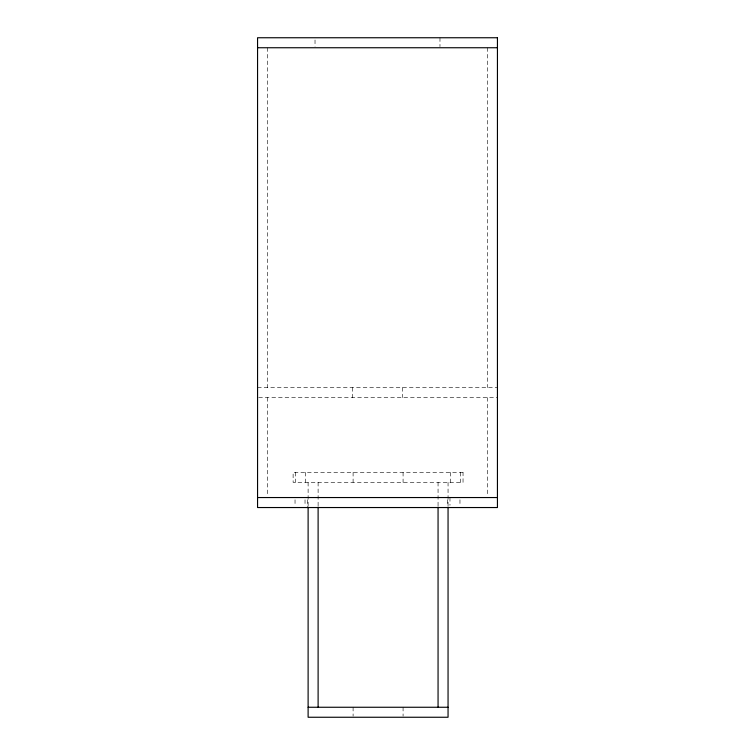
<?xml version="1.0" encoding="UTF-8"?>
<svg xmlns="http://www.w3.org/2000/svg" width="755" height="755" viewBox="0 0 755 755"><rect width="100%" height="100%" fill="white"/><g stroke="black" fill="none" stroke-linecap="round" stroke-linejoin="round"><path stroke-width="0.57" stroke-dasharray="3.77 2.83" d="M257.559 387.589L497.441 387.589M258.663 397.583L497.441 397.583M487.447 47.744L487.447 387.589M487.447 397.583L487.447 496.365M460.55 472.366L460.55 482.36M459.965 499.763L459.965 505.312M450.556 472.366L450.556 482.36M449.971 497.545L449.971 505.312M448.055 482.36L448.055 505.907M447.47 499.763L447.47 505.312M439.976 37.75L439.976 46.631M438.06 482.36L438.06 505.907M403.076 472.366L403.076 482.36M403.076 707.256L403.076 716.136M402.49 387.589L402.49 397.583M353.095 472.366L353.095 482.36M353.095 707.256L353.095 716.136M352.51 387.589L352.51 397.583M318.11 482.36L318.11 505.907M315.024 39.968L315.024 46.631M308.115 482.36L308.115 505.907M307.53 499.763L307.53 507.539M305.615 472.366L305.615 482.36M305.029 499.763L305.029 505.312M295.62 472.366L295.62 482.36M295.035 499.763L295.035 505.312M267.553 47.744L267.553 387.589M267.553 397.583L267.553 496.365M463.041 472.366L293.119 472.366L293.119 482.36L463.041 482.36L463.041 472.366"/><path stroke-width="1.13" d="M257.559 47.744L497.441 47.744M257.559 497.545L497.441 497.545M308.115 707.256L448.055 707.256M448.055 507.086L448.055 717.25L308.115 717.25L308.115 507.086M438.06 507.086L438.06 707.256M318.11 507.086L318.11 707.256M497.441 37.75L257.559 37.75L257.559 507.539L497.441 507.539L497.441 37.75"/></g></svg>
